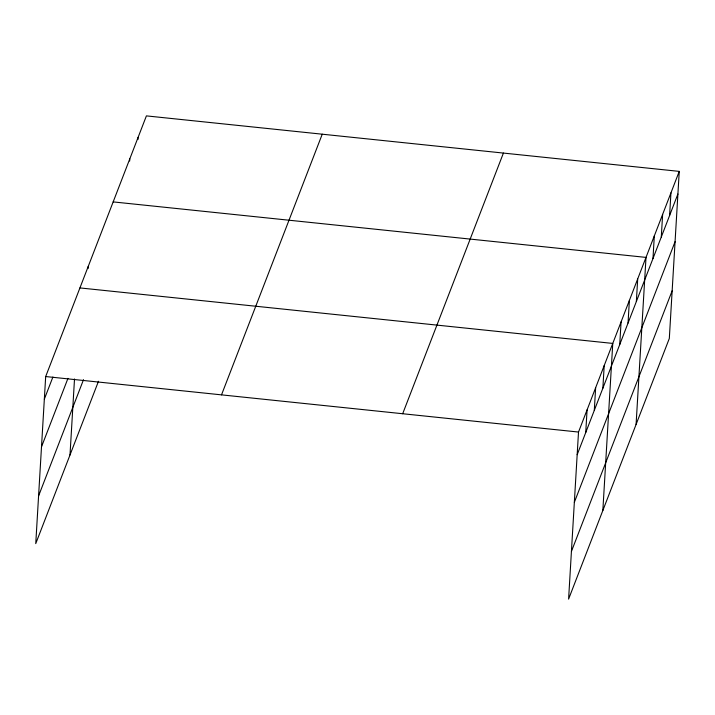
<?xml version="1.0" encoding="UTF-8"?>
<svg xmlns="http://www.w3.org/2000/svg" width="715" height="715" viewBox="0 0 715 715"><rect width="100%" height="100%" fill="white"/><g stroke="black" fill="none" stroke-linecap="round" stroke-linejoin="round"><path stroke-width="1.07" d="M679.25 171.386L578.515 432.048L568.595 599.116L669.32 338.454L679.25 171.386L146.405 115.884L45.68 376.546L35.75 543.615L98.491 381.256M69.998 454.99L74.512 378.959M88.106 268.572L88.231 266.418M129.656 161.054L129.79 158.891M137.968 139.541L138.093 137.387M585.737 432.539L587.078 409.892M594.299 410.383L595.64 387.736M602.861 388.227L604.202 365.58M602.843 510.492L612.764 343.423L79.928 287.922M619.735 344.558L621.076 321.92M628.038 323.055L629.388 300.416M636.35 301.551L637.7 278.913M636.082 424.469L646.011 257.4L113.167 201.898M652.974 258.544L654.314 235.896M661.286 237.04L662.626 214.393M669.598 215.537L670.938 192.889M44.33 399.193L52.892 377.037M41.497 446.848L67.961 378.369M38.583 495.951L83.512 379.683M221.516 394.859L322.242 134.197M402.679 413.735L503.414 153.073M577.175 454.695L677.9 194.033M574.342 502.35L675.076 241.688M571.419 551.453L672.154 290.791M45.68 376.546L578.515 432.048"/></g></svg>
